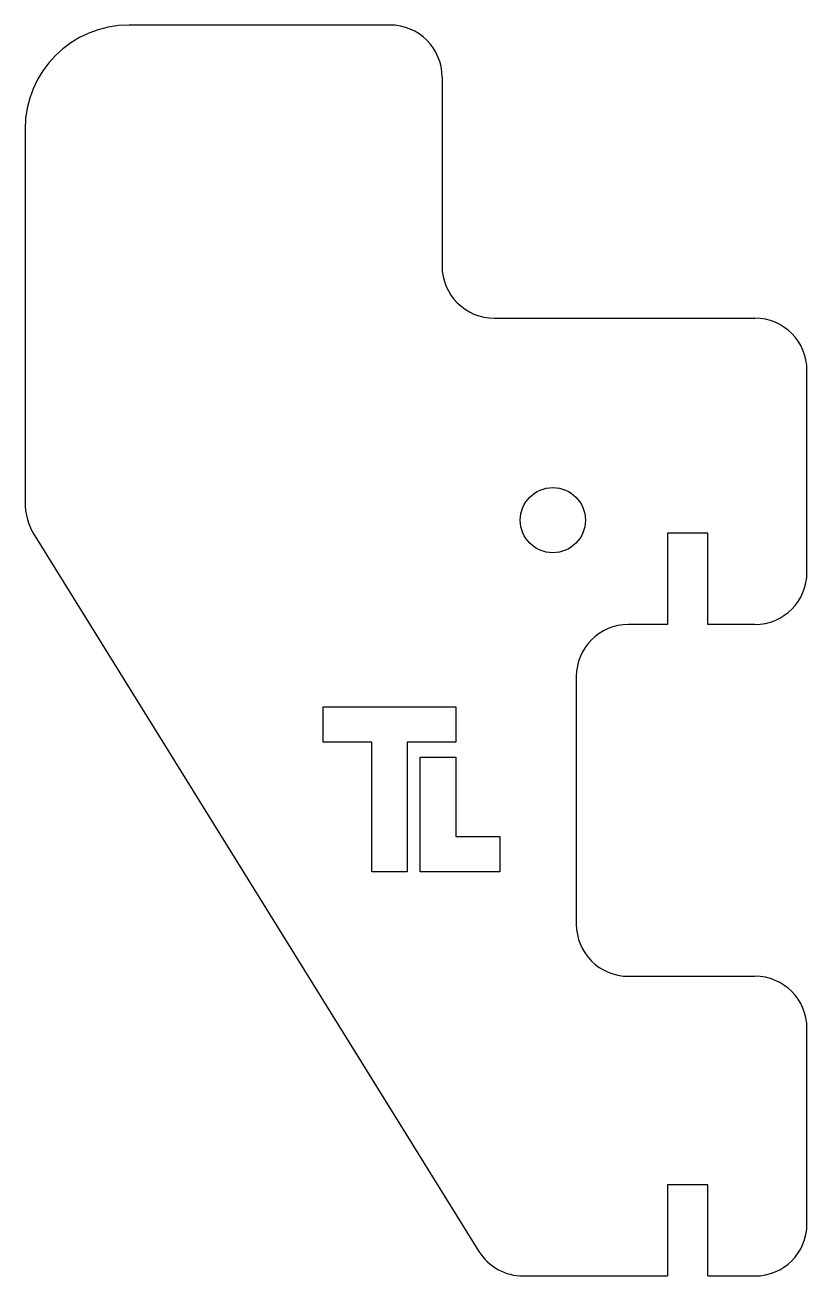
# Model space of a CAD drawing. Header units: millimetres. Extents: x 281.8 to 341.8, y 181.9 to 277.9.
import ezdxf

# ---------------------------------------------------------------- set-up
doc = ezdxf.new("R2010")
doc.units = ezdxf.units.MM
doc.layers.add('Default', color=7, linetype='Continuous')
doc.layers.add('TRAVA_LATERAL_SU', color=7, linetype='Continuous')

# ---------------------------------------------------------------- blocks, each defined once
blk = doc.blocks.new('SE')
at = {"layer": 'TRAVA_LATERAL_SU', "color": 7, "linetype": 'Continuous'}
for p, q in [((309.781, 277.853), (289.781, 277.853)), ((313.781, 273.853), (313.781, 259.353)), ((281.781, 269.853), (281.781, 241.279)), ((317.781, 255.353), (337.781, 255.353)), ((341.781, 235.853), (341.781, 251.353)), ((282.533, 238.642), (316.608, 183.744)), ((334.181, 238.853), (331.081, 238.853)), ((331.081, 238.853), (331.081, 231.853)), ((334.181, 231.853), (334.181, 238.853)), ((331.081, 231.853), (328.081, 231.853)), ((337.781, 231.853), (334.181, 231.853)), ((324.081, 227.853), (324.081, 208.853)), ((304.651, 225.541), (314.827, 225.541)), ((304.651, 222.827), (304.651, 225.541)), ((314.827, 225.541), (314.827, 222.827)), ((308.382, 222.827), (304.651, 222.827)), ((308.382, 212.86), (308.382, 222.827)), ((314.827, 222.827), (311.096, 222.827)), ((311.096, 222.827), (311.096, 212.86)), ((312.113, 212.86), (312.113, 221.68)), ((312.113, 221.68), (314.826, 221.68)), ((314.826, 221.68), (314.826, 215.574)), ((314.826, 215.574), (318.216, 215.574)), ((318.216, 215.574), (318.216, 212.86)), ((311.096, 212.86), (308.382, 212.86)), ((318.216, 212.86), (312.113, 212.86)), ((328.081, 204.853), (337.781, 204.853)), ((341.781, 185.853), (341.781, 200.853)), ((331.081, 188.853), (331.081, 181.853)), ((334.181, 188.853), (331.081, 188.853)), ((334.181, 181.853), (334.181, 188.853)), ((320.006, 181.853), (331.081, 181.853)), ((334.181, 181.853), (337.781, 181.853))]:
    blk.add_line(p, q, dxfattribs=at)
blk.add_circle((322.281, 239.853), 2.5, dxfattribs=at)
for centre, radius, start, end in [((289.781, 269.853), 8, 90, 180), ((309.781, 273.853), 4, 0, 90), ((317.781, 259.353), 4, 180, 270), ((337.781, 251.353), 4, 0, 90), ((286.781, 241.279), 5, 180, 211.82745), ((337.781, 235.853), 4, 270, 0), ((328.081, 227.853), 4, 90, 180), ((328.081, 208.853), 4, 180, 270), ((337.781, 200.853), 4, 0, 90), ((337.781, 185.853), 4, 270, 0), ((320.006, 185.853), 4, 211.82745, 270)]:
    blk.add_arc(centre, radius, start, end, dxfattribs=at)

msp = doc.modelspace()

# ---------------------------------------------------------------- block references
at = {"layer": 'Default'}
msp.add_blockref('SE', (0, 0), dxfattribs=at)

doc.saveas('drawing.dxf')
